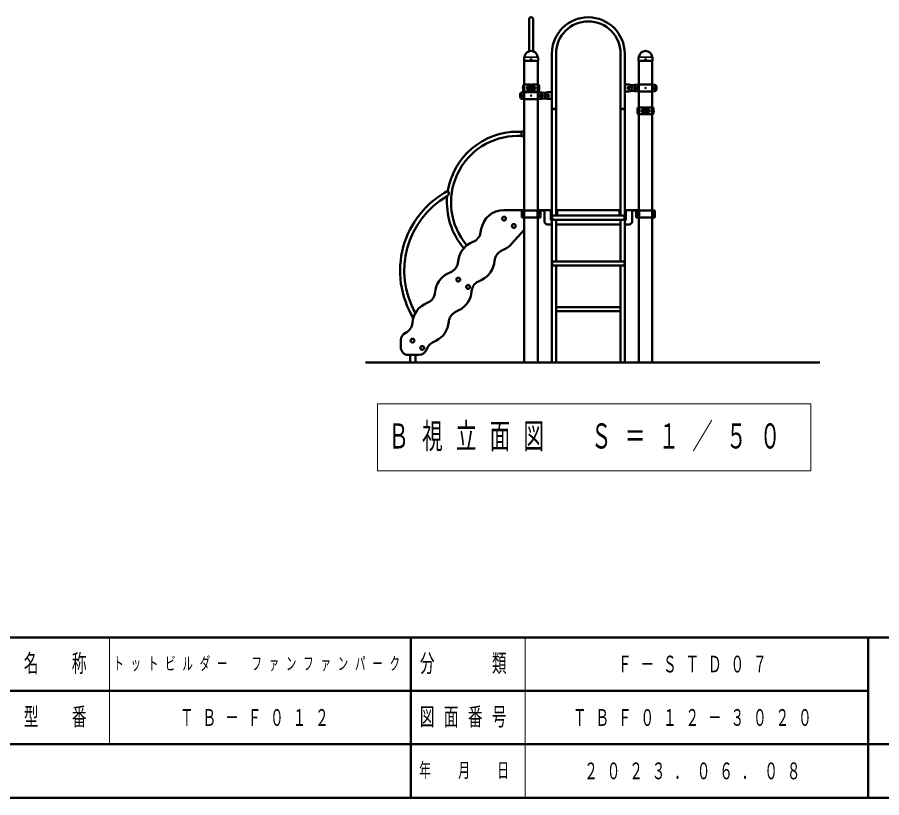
# Model space of a CAD drawing. Units: millimetres on the paper, scale 1:50. Extents: x -365 to 0, y -594 to 257.
# Drawn here: x -181.6 to -68.2, y -297 to -194.7 of the extents above; entities that cross this region are included whole.
import ezdxf

# ---------------------------------------------------------------- set-up
doc = ezdxf.new("R2010")
doc.units = ezdxf.units.MM
doc.layers.add('LY_1', color=7, linetype='Continuous', lineweight=50)
doc.styles.add('ＭＳ ゴシック', font='')
doc.styles.get('ＭＳ ゴシック').set_extended_font_data('MS Gothic')

msp = doc.modelspace()

# ---------------------------------------------------------------- linework, layer by layer
at = {"layer": 'LY_1', "color": 140}
for p, q in [((-114.486, -199.138), (-114.486, -194.959)), ((-113.942, -199.138), (-113.942, -194.959)), ((-111.486, -239.959), (-111.486, -199.459)), ((-110.942, -220.687), (-110.942, -199.458)), ((-102.486, -220.687), (-102.486, -199.458)), ((-101.942, -239.959), (-101.942, -199.459)), ((-115.143, -200.368), (-115.135, -199.972)), ((-115.133, -200.378), (-115.143, -200.368)), ((-115.133, -200.378), (-113.294, -200.378)), ((-115.11, -199.914), (-115.088, -199.892)), ((-115.105, -239.959), (-115.105, -200.378)), ((-113.318, -199.914), (-113.34, -199.892)), ((-113.323, -239.959), (-113.323, -200.378)), ((-113.285, -200.368), (-113.294, -200.378)), ((-113.285, -200.368), (-113.293, -199.972)), ((-100.143, -200.368), (-100.135, -199.972)), ((-100.133, -200.378), (-100.143, -200.368)), ((-100.133, -200.378), (-98.294, -200.378)), ((-100.11, -199.914), (-100.088, -199.892)), ((-100.105, -239.959), (-100.105, -200.378)), ((-98.318, -199.914), (-98.34, -199.892)), ((-98.323, -239.959), (-98.323, -200.378)), ((-98.285, -200.368), (-98.294, -200.378)), ((-98.285, -200.368), (-98.293, -199.972)), ((-115.136, -203.509), (-114.284, -203.509)), ((-114.539, -203.773), (-114.579, -203.772)), ((-114.539, -203.959), (-114.539, -203.529)), ((-114.539, -203.959), (-114.539, -204.389)), ((-114.244, -203.549), (-114.244, -204.369)), ((-114.184, -203.549), (-114.184, -204.369)), ((-113.292, -203.509), (-114.144, -203.509)), ((-113.889, -203.959), (-113.889, -203.529)), ((-113.889, -203.773), (-113.849, -203.772)), ((-113.889, -203.959), (-113.889, -204.389)), ((-101.414, -203.519), (-101.942, -203.519)), ((-100.134, -203.509), (-101.161, -203.598)), ((-98.294, -203.509), (-100.134, -203.509)), ((-98.294, -203.509), (-97.978, -203.536)), ((-115.134, -204.509), (-115.449, -204.536)), ((-115.134, -204.409), (-114.284, -204.409)), ((-115.134, -204.509), (-113.293, -204.509)), ((-114.539, -204.144), (-114.579, -204.146)), ((-113.292, -204.409), (-114.144, -204.409)), ((-113.889, -204.144), (-113.849, -204.146)), ((-113.294, -204.509), (-112.267, -204.598)), ((-112.014, -204.519), (-111.486, -204.519)), ((-101.414, -204.399), (-101.942, -204.399)), ((-100.134, -204.409), (-101.161, -204.319)), ((-98.294, -204.409), (-100.134, -204.409)), ((-98.294, -204.409), (-97.978, -204.381)), ((-115.134, -205.409), (-115.449, -205.381)), ((-115.134, -205.409), (-113.293, -205.409)), ((-113.294, -205.409), (-112.267, -205.319)), ((-112.014, -205.399), (-111.485, -205.399)), ((-100.136, -206.509), (-99.284, -206.509)), ((-99.539, -206.773), (-99.579, -206.772)), ((-99.539, -207.144), (-99.579, -207.146)), ((-99.539, -206.959), (-99.539, -206.529)), ((-99.539, -206.959), (-99.539, -207.389)), ((-99.244, -206.549), (-99.244, -207.369)), ((-99.184, -206.549), (-99.184, -207.369)), ((-98.292, -206.509), (-99.144, -206.509)), ((-98.889, -206.959), (-98.889, -206.529)), ((-98.889, -206.773), (-98.849, -206.772)), ((-98.889, -206.959), (-98.889, -207.389)), ((-98.889, -207.144), (-98.849, -207.146)), ((-100.134, -207.409), (-99.284, -207.409)), ((-98.292, -207.409), (-99.144, -207.409)), ((-115.486, -209.639), (-115.105, -209.639)), ((-115.486, -209.639), (-115.105, -209.639)), ((-115.486, -209.639), (-115.486, -210.279)), ((-115.486, -209.639), (-115.486, -210.279)), ((-115.98, -209.687), (-115.486, -209.687)), ((-115.98, -210.231), (-115.486, -210.231)), ((-115.486, -210.279), (-115.105, -210.279)), ((-115.486, -210.279), (-115.105, -210.279)), ((-117.793, -219.959), (-115.105, -219.959)), ((-115.45, -220.023), (-115.45, -220.923)), ((-112.978, -220.023), (-115.45, -220.023)), ((-112.978, -220.923), (-115.45, -220.923)), ((-115.284, -220.023), (-115.284, -220.923)), ((-113.379, -220.023), (-113.379, -220.923)), ((-113.323, -219.959), (-111.614, -219.959)), ((-113.323, -220.023), (-112.464, -220.023)), ((-113.192, -220.023), (-113.192, -220.923)), ((-113.133, -220.023), (-113.133, -220.923)), ((-112.978, -220.023), (-112.978, -220.923)), ((-112.464, -220.019), (-112.464, -221.459)), ((-111.614, -221.259), (-111.614, -219.895)), ((-111.614, -219.895), (-111.486, -219.895)), ((-111.214, -220.687), (-106.714, -220.687)), ((-110.814, -219.895), (-110.942, -219.895)), ((-110.814, -220.687), (-110.814, -219.895)), ((-106.714, -219.959), (-110.814, -219.959)), ((-106.714, -219.959), (-102.614, -219.959)), ((-102.214, -220.687), (-106.714, -220.687)), ((-102.614, -220.687), (-102.614, -219.895)), ((-102.614, -219.895), (-102.486, -219.895)), ((-101.814, -219.895), (-101.942, -219.895)), ((-101.814, -220.309), (-101.814, -219.895)), ((-101.814, -221.259), (-101.814, -219.895)), ((-100.105, -219.959), (-101.814, -219.959)), ((-100.964, -220.019), (-100.964, -221.459)), ((-100.105, -220.023), (-100.964, -220.023)), ((-100.45, -220.023), (-100.45, -220.923)), ((-100.45, -220.023), (-97.978, -220.023)), ((-100.45, -220.923), (-97.978, -220.923)), ((-100.295, -220.023), (-100.295, -220.923)), ((-100.236, -220.023), (-100.236, -220.923)), ((-100.048, -220.023), (-100.048, -220.923)), ((-98.144, -220.023), (-98.144, -220.923)), ((-97.978, -220.023), (-97.978, -220.923)), ((-112.064, -221.859), (-111.486, -221.859)), ((-111.214, -221.231), (-106.714, -221.231)), ((-110.942, -226.687), (-110.942, -221.231)), ((-110.942, -221.859), (-106.714, -221.859)), ((-110.814, -221.259), (-110.814, -221.231)), ((-102.214, -221.231), (-106.714, -221.231)), ((-102.486, -221.859), (-106.714, -221.859)), ((-102.614, -221.259), (-102.614, -221.231)), ((-102.486, -226.687), (-102.486, -221.231)), ((-101.364, -221.859), (-101.942, -221.859)), ((-120.833, -222.92), (-120.746, -222.428)), ((-115.105, -222.532), (-116.77, -224.403)), ((-118.132, -225.319), (-117.683, -225.098)), ((-123.833, -226.92), (-123.746, -226.428)), ((-111.214, -226.687), (-106.714, -226.687)), ((-111.214, -227.231), (-106.714, -227.231)), ((-110.942, -239.959), (-110.942, -227.231)), ((-102.214, -226.687), (-106.714, -226.687)), ((-102.214, -227.231), (-106.714, -227.231)), ((-102.486, -239.959), (-102.486, -227.231)), ((-121.132, -229.319), (-120.683, -229.098)), ((-126.833, -230.92), (-126.746, -230.428)), ((-124.132, -233.319), (-123.683, -233.098)), ((-110.942, -232.687), (-106.714, -232.687)), ((-110.942, -233.231), (-106.714, -233.231)), ((-102.486, -232.687), (-106.714, -232.687)), ((-102.486, -233.231), (-106.714, -233.231)), ((-131.299, -237.959), (-131.299, -236.994)), ((-127.132, -237.319), (-126.683, -237.098)), ((-130.299, -238.959), (-128.899, -238.959)), ((-130.064, -239.959), (-130.064, -238.959)), ((-129.384, -239.959), (-129.384, -238.959)), ((-130, -276), (-130, -297)), ((-70, -276), (-70, -297)), ((-182.5, -283), (-70, -283)), ((-237.5, -290), (0, -290))]:
    msp.add_line(p, q, dxfattribs=at)
at = {"layer": 'LY_1', "lineweight": 13}
for p, q in [((-115.107, -199.948), (-113.32, -199.948)), ((-115.071, -199.878), (-113.36, -199.878)), ((-100.107, -199.948), (-98.32, -199.948)), ((-100.071, -199.878), (-98.36, -199.878)), ((-100.549, -204.143), (-100.549, -203.774)), ((-100.179, -203.774), (-100.549, -203.774)), ((-98.249, -203.774), (-97.879, -203.774)), ((-97.879, -204.143), (-97.879, -203.774)), ((-115.549, -205.143), (-115.549, -204.774)), ((-115.179, -204.774), (-115.549, -204.774)), ((-113.249, -204.774), (-112.879, -204.774)), ((-112.879, -205.143), (-112.879, -204.774)), ((-100.179, -204.143), (-100.549, -204.143)), ((-98.249, -204.143), (-97.879, -204.143)), ((-115.179, -205.143), (-115.549, -205.143)), ((-113.249, -205.143), (-112.879, -205.143)), ((-134.332, -245.368), (-134.332, -254.168)), ((-77.532, -245.368), (-134.332, -245.368)), ((-77.532, -254.168), (-77.532, -245.368)), ((-134.332, -254.168), (-77.532, -254.168)), ((-169.5, -276), (-169.5, -290)), ((-115, -276), (-115, -297))]:
    msp.add_line(p, q, dxfattribs=at)
at = {"layer": 'LY_1'}
for p, q in [((-76.373, -239.959), (-135.905, -239.959)), ((-365, -276), (0, -276)), ((-365, -297), (0, -297))]:
    msp.add_line(p, q, dxfattribs=at)
at = {"layer": 'LY_1', "color": 140}
for centre, radius in [((-114.214, -200.218), 0.06), ((-99.214, -200.218), 0.06), ((-101.414, -203.959), 0.15), ((-112.014, -204.959), 0.15), ((-117.764, -221.079), 0.25), ((-116.484, -222.039), 0.25), ((-123.764, -229.079), 0.25), ((-122.484, -230.039), 0.25), ((-129.764, -237.079), 0.25), ((-128.484, -238.039), 0.25)]:
    msp.add_circle(centre, radius, dxfattribs=at)
at = {"layer": 'LY_1', "lineweight": 13}
for centre, radius in [((-100.364, -203.959), 0.185), ((-100.364, -203.959), 0.1), ((-99.214, -203.959), 0.1), ((-98.064, -203.959), 0.185), ((-98.064, -203.959), 0.1), ((-115.364, -204.959), 0.185), ((-115.364, -204.959), 0.1), ((-114.214, -204.959), 0.1), ((-113.064, -204.959), 0.185), ((-113.064, -204.959), 0.1), ((-117.764, -221.079), 0.171), ((-116.484, -222.039), 0.171), ((-123.764, -229.079), 0.171), ((-122.484, -230.039), 0.171), ((-129.764, -237.079), 0.171), ((-128.484, -238.039), 0.171)]:
    msp.add_circle(centre, radius, dxfattribs=at)
at = {"layer": 'LY_1', "color": 140}
for centre, radius, start, end in [((-114.214, -194.959), 0.272, 0, 180), ((-106.714, -199.459), 4.772, 0, 180), ((-106.714, -199.459), 4.228, 0, 180), ((-114.214, -199.959), 0.864, 90, 173.3676), ((-114.214, -199.959), 0.864, 6.6324, 90), ((-99.214, -199.959), 0.864, 90, 173.3676), ((-99.214, -199.959), 0.864, 6.6324, 90), ((-115.051, -199.973), 0.084, 135, 178.99605), ((-115.128, -199.852), 0.056, 315, 353.3676), ((-113.3, -199.852), 0.056, 186.6324, 225), ((-113.377, -199.973), 0.084, 1.00395, 45), ((-100.051, -199.973), 0.084, 135, 178.99605), ((-100.128, -199.852), 0.056, 315, 353.3676), ((-98.3, -199.852), 0.056, 186.6324, 225), ((-98.377, -199.973), 0.084, 1.00395, 45), ((-114.162, -203.959), 1.122, 159.19706, 200.80294), ((-115.136, -203.589), 0.08, 90, 159.19706), ((-114.585, -203.959), 0.187, 88, 272), ((-114.519, -203.529), 0.02, 90, 180), ((-114.284, -203.549), 0.04, 0, 90), ((-114.144, -203.549), 0.04, 90, 180), ((-113.909, -203.529), 0.02, 0, 90), ((-113.842, -203.959), 0.187, 268, 92), ((-113.292, -203.589), 0.08, 20.80294, 90), ((-114.266, -203.959), 1.122, 339.19706, 20.80294), ((-101.414, -203.959), 0.44, 270, 90), ((-99.664, -203.959), 1, 163.80375, 196.19625), ((-100.432, -203.735), 0.2, 95, 163.80375), ((-97.995, -203.735), 0.2, 16.19625, 85), ((-98.764, -203.959), 1, 343.80375, 16.19625), ((-114.664, -204.959), 1, 163.80375, 196.19625), ((-115.432, -204.735), 0.2, 95, 163.80375), ((-115.136, -204.329), 0.08, 200.80294, 270), ((-114.519, -204.389), 0.02, 180, 270), ((-114.284, -204.369), 0.04, 270, 0), ((-114.144, -204.369), 0.04, 180, 270), ((-113.909, -204.389), 0.02, 270, 0), ((-113.292, -204.329), 0.08, 270, 339.19706), ((-112.995, -204.735), 0.2, 16.19625, 85), ((-113.764, -204.959), 1, 343.80375, 16.19625), ((-112.014, -204.959), 0.44, 90, 270), ((-100.432, -204.182), 0.2, 196.19625, 265), ((-97.995, -204.182), 0.2, 275, 343.80375), ((-115.432, -205.182), 0.2, 196.19625, 265), ((-112.995, -205.182), 0.2, 275, 343.80375), ((-111.214, -206.959), 0.272, 0, 180), ((-102.214, -206.959), 0.272, 0, 180), ((-99.162, -206.959), 1.122, 159.19706, 200.80294), ((-100.136, -206.589), 0.08, 90, 159.19706), ((-100.136, -207.329), 0.08, 200.80294, 270), ((-99.585, -206.959), 0.187, 88, 272), ((-99.519, -206.529), 0.02, 90, 180), ((-99.519, -207.389), 0.02, 180, 270), ((-99.284, -206.549), 0.04, 0, 90), ((-99.284, -207.369), 0.04, 270, 0), ((-99.144, -206.549), 0.04, 90, 180), ((-99.144, -207.369), 0.04, 180, 270), ((-98.909, -206.529), 0.02, 0, 90), ((-98.909, -207.389), 0.02, 270, 0), ((-98.842, -206.959), 0.187, 268, 92), ((-98.292, -206.589), 0.08, 20.80294, 90), ((-98.292, -207.329), 0.08, 270, 339.19706), ((-99.266, -206.959), 1.122, 339.19706, 20.80294), ((-115.98, -218.959), 9.272, 90, 170.64974), ((-115.98, -218.959), 8.728, 90, 220.1937), ((-119.518, -227.915), 11.872, 118.20022, 211.29269), ((-125.468, -217.75), 0.452, 304.24238, 41.23672), ((-119.518, -227.915), 11.328, 120.18487, 209.3103), ((-115.98, -218.959), 9.272, 174.82936, 220.38267), ((-117.793, -222.959), 3, 90, 170), ((-112.404, -220.019), 0.06, 90, 180), ((-111.214, -221.069), 0.38, 135.70796, 224.29204), ((-111.214, -220.959), 0.272, 90, 270), ((-102.214, -220.959), 0.272, 270, 90), ((-102.214, -221.069), 0.38, 315.70796, 44.29204), ((-101.024, -220.019), 0.06, 0, 90), ((-112.064, -221.459), 0.4, 180, 270), ((-111.214, -220.959), 0.5, 216.8699, 237.04363), ((-111.214, -220.959), 0.5, 302.95637, 323.1301), ((-102.214, -220.959), 0.5, 216.8699, 237.04363), ((-102.214, -220.959), 0.5, 302.95637, 323.1301), ((-101.364, -221.459), 0.4, 270, 0), ((-122.408, -222.642), 1.6, 290.57944, 350), ((-120.791, -226.949), 3, 110.57944, 170), ((-117.424, -226.754), 1.6, 116.2602, 175.68077), ((-119.011, -222.408), 3, 296.2602, 318.31733), ((-122.011, -226.408), 3, 296.2602, 355.68077), ((-125.408, -226.642), 1.6, 290.57944, 350), ((-111.214, -226.959), 0.272, 90, 270), ((-102.214, -226.959), 0.272, 270, 90), ((-123.791, -230.949), 3, 110.57944, 170), ((-120.424, -230.754), 1.6, 116.2602, 175.68077), ((-128.408, -230.642), 1.6, 290.57944, 350), ((-125.011, -230.408), 3, 296.2602, 355.68077), ((-126.791, -234.949), 3, 110.57944, 176.01746), ((-123.424, -234.754), 1.6, 116.2602, 175.68077), ((-131.38, -234.629), 1.6, 294.58333, 356.01746), ((-128.011, -234.408), 3, 296.2602, 355.68077), ((-130.299, -236.994), 1, 114.58333, 180), ((-130.299, -237.959), 1, 180, 270), ((-126.424, -238.754), 1.6, 116.2602, 162.18188), ((-128.899, -237.959), 1, 270, 342.18188)]:
    msp.add_arc(centre, radius, start, end, dxfattribs=at)
at = {"layer": 'LY_1', "lineweight": 13}
for centre, start, end in [((-102.739, -203.959), 355.87048, 4.12952), ((-95.688, -203.959), 175.87048, 184.12952), ((-117.739, -204.959), 355.87048, 4.12952), ((-110.688, -204.959), 175.87048, 184.12952)]:
    msp.add_arc(centre, 2.567, start, end, dxfattribs=at)

# ---------------------------------------------------------------- texts
at = {"layer": 'LY_1', "style": 'ＭＳ ゴシック'}
for s, insert, char_height, attachment_point in [('\\T1.64;\\W0.6;Ｂ視立面図\u3000Ｓ＝１／５０', (-132.932, -249.768), 3.299, 4), ('\\T1.64;\\W0.6;名\u3000称', (-176, -279.5), 2.346, 5), ('\\T1.64;\\W0.6;トットビルダー\u3000ファンファンパーク', (-149.75, -279.5), 1.686, 5), ('\\T1.64;\\W0.6;分\u3000\u3000類', (-122.5, -279.5), 2.346, 5), ('\\T1.64;\\W0.6;Ｆ－ＳＴＤ０７', (-92.5, -279.5), 2.199, 5), ('\\T1.64;\\W0.6;型\u3000番', (-176, -286.5), 2.346, 5), ('\\T1.64;\\W0.6;ＴＢ－Ｆ０１２', (-160.25, -286.5), 2.199, 4), ('\\T1.64;\\W0.6;図面番号', (-122.5, -286.5), 2.346, 5), ('\\T1.64;\\W0.6;ＴＢＦ０１２－３０２０', (-92.5, -286.5), 2.199, 5), ('\\T1.64;\\W0.6;年\u3000月\u3000日', (-122.5, -293.5), 1.906, 5), ('\\T1.64;\\W0.6;２０２３．０６．０８', (-92.5, -293.5), 2.199, 5)]:
    msp.add_mtext(s, dxfattribs=dict(at, insert=insert, char_height=char_height, attachment_point=attachment_point))

doc.saveas('drawing.dxf')
